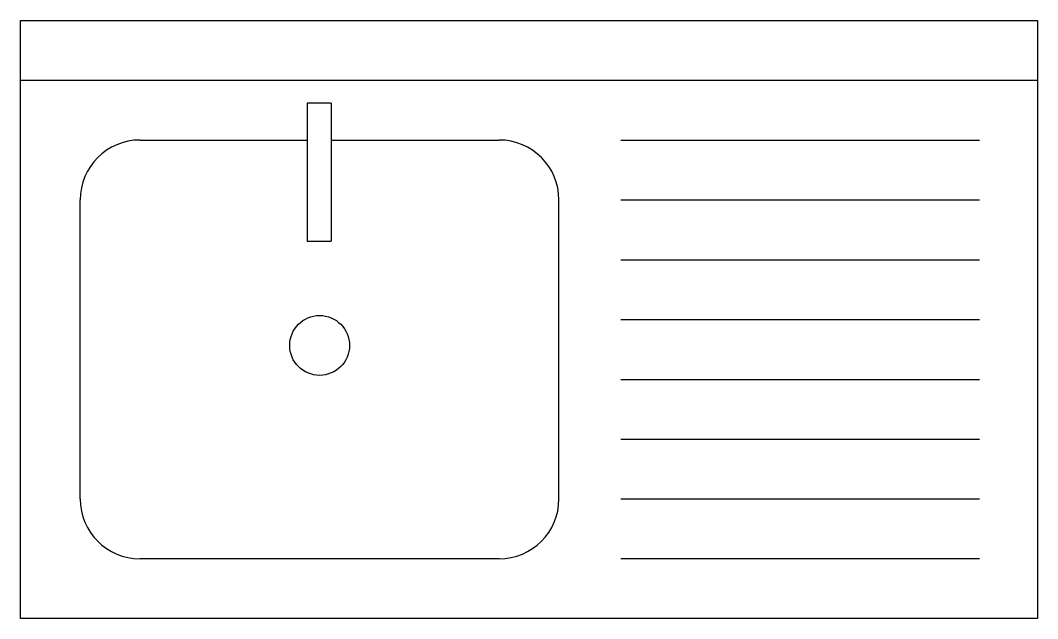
# Model space of a CAD drawing. Header units: millimetres. Extents: x 18514 to 19364, y 5135 to 5635.
import ezdxf

# ---------------------------------------------------------------- set-up
doc = ezdxf.new("R2010")
doc.units = ezdxf.units.MM

msp = doc.modelspace()

# ---------------------------------------------------------------- linework, layer by layer
for p, q in [((18513.6, 5135.18), (18513.6, 5635.18)), ((18513.6, 5635.18), (19363.6, 5635.18)), ((19363.6, 5635.18), (19363.6, 5135.18)), ((18513.6, 5585.18), (19363.6, 5585.18)), ((18753.27, 5565.86), (18753.27, 5560.21)), ((18773.27, 5565.86), (18753.27, 5565.86)), ((18753.27, 5560.21), (18753.27, 5450.58)), ((18773.27, 5565.86), (18773.27, 5450.58)), ((18613.6, 5535.18), (18753.56, 5535.18)), ((18773.46, 5535.18), (18913.6, 5535.18)), ((19015.43, 5535.18), (19315.09, 5535.18)), ((18563.6, 5235.18), (18563.6, 5485.18)), ((18963.6, 5235.18), (18963.6, 5485.18)), ((19015.43, 5485.18), (19315.09, 5485.18)), ((18753.27, 5450.58), (18773.27, 5450.58)), ((19015.43, 5435.18), (19315.09, 5435.18)), ((19015.43, 5385.18), (19315.09, 5385.18)), ((19015.43, 5335.18), (19315.09, 5335.18)), ((19015.43, 5285.18), (19315.09, 5285.18)), ((19015.43, 5235.18), (19315.09, 5235.18)), ((18913.6, 5185.18), (18613.6, 5185.18)), ((19315.09, 5185.18), (19015.43, 5185.18)), ((19363.6, 5135.18), (18513.6, 5135.18))]:
    msp.add_line(p, q)
msp.add_circle((18763.65, 5363.52), 25)
for centre, start, end in [((18613.6, 5485.18), 90, 180), ((18913.6, 5485.18), 0, 90), ((18613.6, 5235.18), 180, 270), ((18913.6, 5235.18), 270, 0)]:
    msp.add_arc(centre, 50, start, end)

doc.saveas('drawing.dxf')
